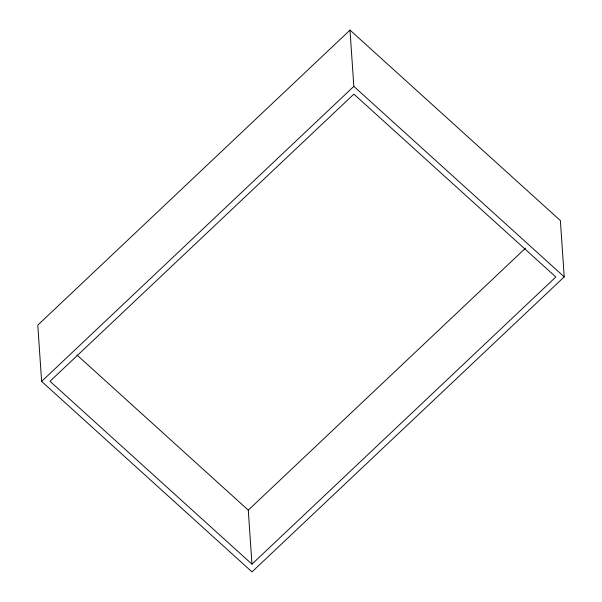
<?xml version="1.0" encoding="UTF-8"?>
<svg xmlns="http://www.w3.org/2000/svg" width="602" height="602" viewBox="0 0 602 602"><rect width="100%" height="100%" fill="white"/><g stroke="black" fill="none" stroke-linecap="round" stroke-linejoin="round"><path stroke-width="0.9" d="M349.995 30.1L37.783 325.133L41.621 381.412L252.005 571.9L564.217 276.867L560.379 220.588L349.995 30.1L353.833 86.379L564.217 276.867M41.621 381.412L353.833 86.379M251.96 564.157L49.996 381.284L353.878 94.123L555.842 276.988L251.96 564.157L248.272 510.135L525.531 248.129M76.951 355.007L248.272 510.135"/></g></svg>
